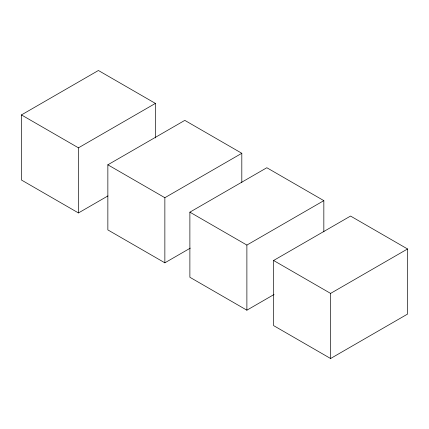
<?xml version="1.0" encoding="UTF-8"?>
<svg xmlns="http://www.w3.org/2000/svg" width="429" height="429" viewBox="0 0 429 429"><rect width="100%" height="100%" fill="white"/><g stroke="black" fill="none" stroke-linecap="round" stroke-linejoin="round"><path stroke-width="0.64" d="M107.963 195.903L78.453 212.94L21.45 180.024L21.45 114.918L98.402 70.49L155.405 103.4L155.405 137.945M21.45 114.918L78.453 147.828L155.405 103.4M190.315 248.123L164.859 262.821L107.856 229.912L107.856 164.8L184.808 120.372L241.811 153.282L241.811 182.518M107.856 164.8L164.859 197.71L241.811 153.282M274.077 294.482L246.884 310.183L189.881 277.268L189.881 212.162L266.833 167.734L323.836 200.643L323.836 231.869M189.881 212.162L246.884 245.072L323.836 200.643M273.595 260.489L350.547 216.06L407.55 248.976L407.55 314.082L330.598 358.51L273.595 325.6L273.595 260.489L330.598 293.404L407.55 248.976M330.598 293.404L330.598 358.51M246.884 245.072L246.884 310.183M164.859 197.71L164.859 262.821M78.453 147.828L78.453 212.94"/></g></svg>
